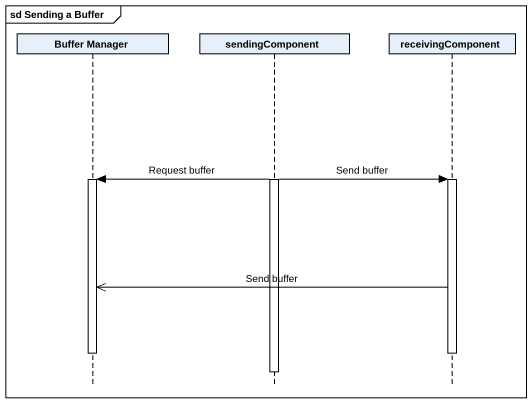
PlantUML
@startuml
mainframe sd Sending a Buffer
hide footbox
participant "Buffer Manager" as Buffer_Manager
participant sendingComponent
participant receivingComponent

activate sendingComponent
sendingComponent -> Buffer_Manager : Request buffer
sendingComponent -> receivingComponent : Send buffer
activate receivingComponent
activate Buffer_Manager
receivingComponent ->> Buffer_Manager : Send buffer
deactivate receivingComponent
deactivate Buffer_Manager
deactivate sendingComponent
@enduml
